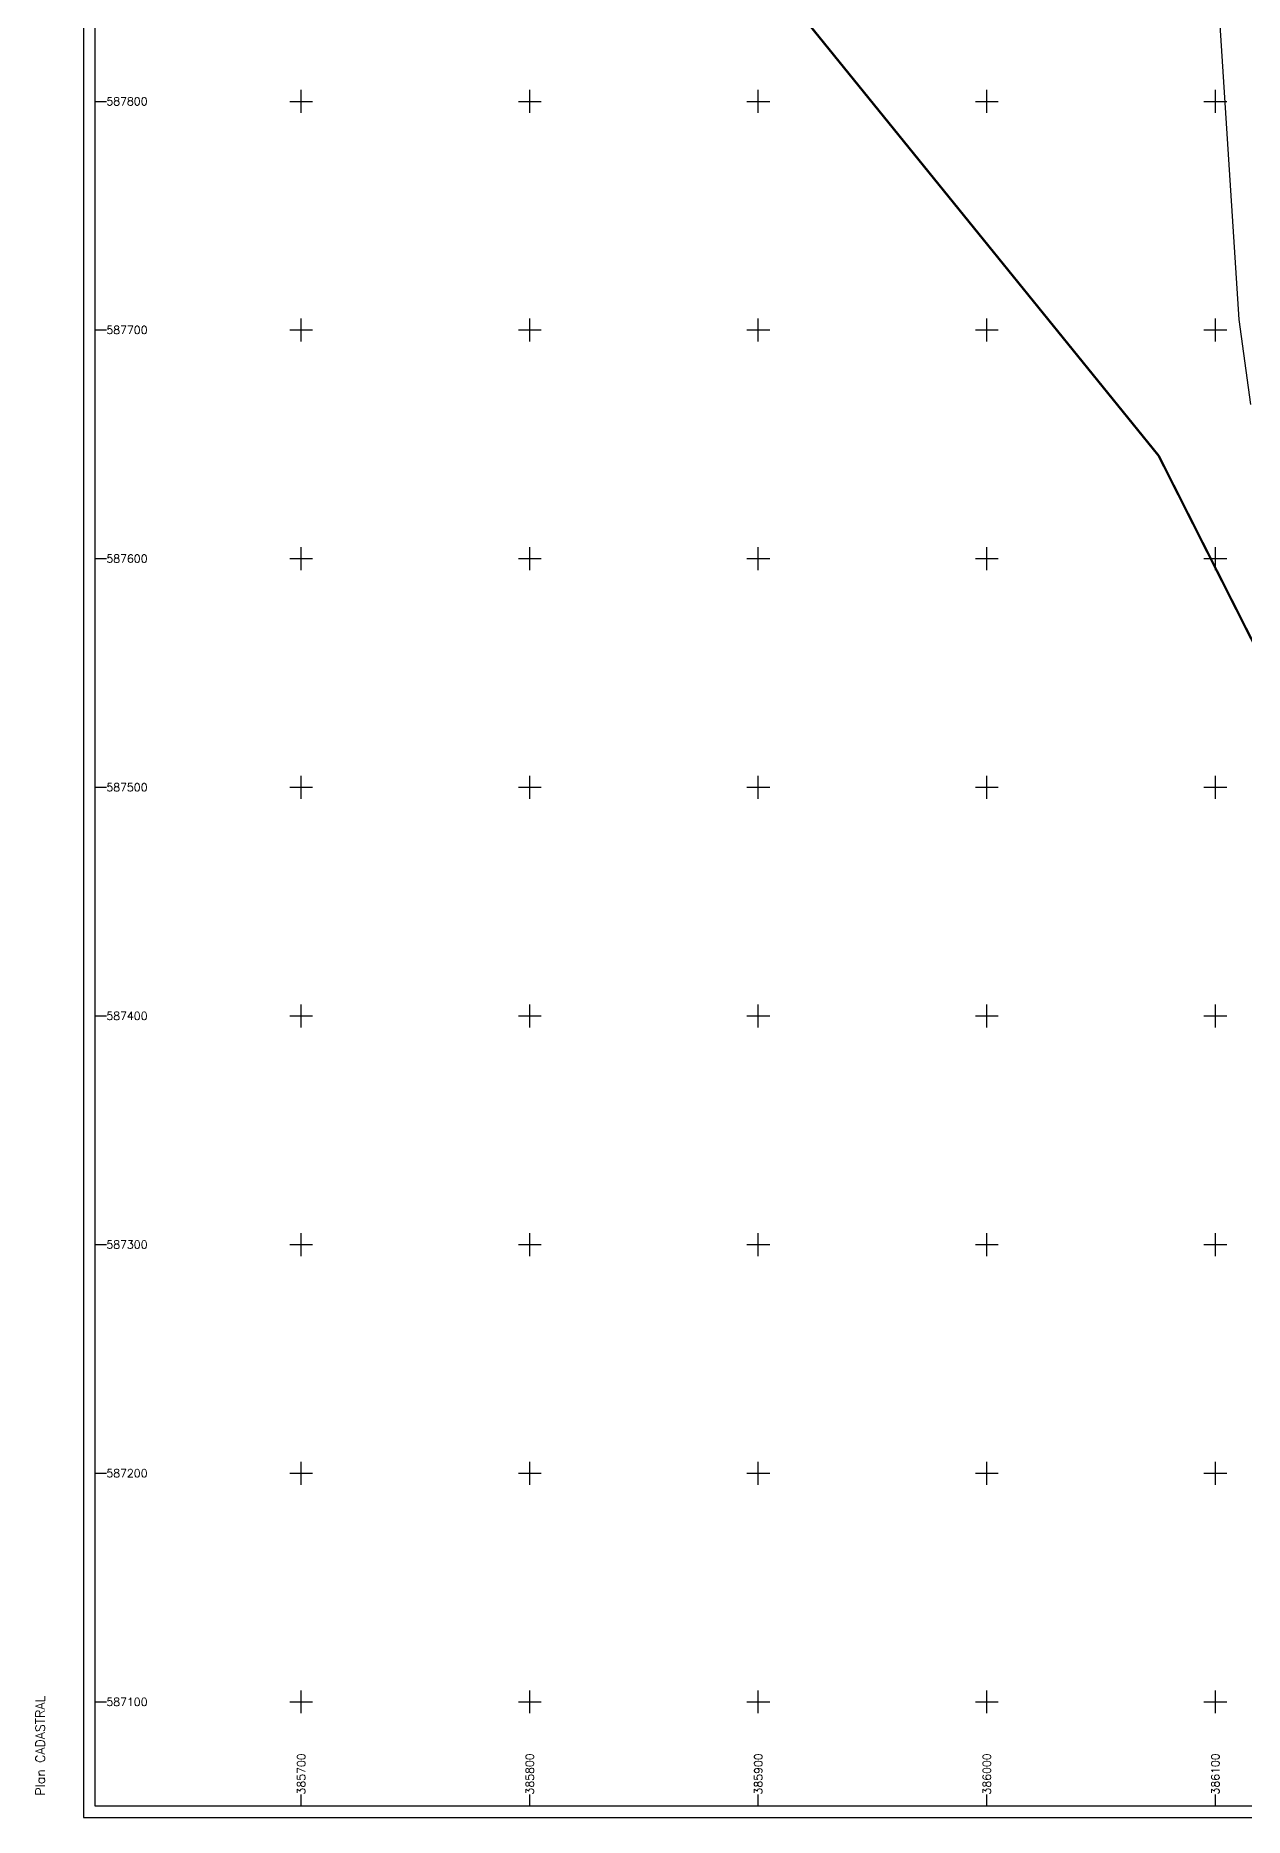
# Model space of a CAD drawing. Extents: x 385562 to 387872, y 587050 to 590157.
# Drawn here: x 385584 to 386113, y 587050 to 587829 of the extents above; entities that cross this region are included whole.
import ezdxf
from ezdxf.enums import TextEntityAlignment as Align

# ---------------------------------------------------------------- set-up
doc = ezdxf.new("R2010")
doc.units = 0
doc.header["$MEASUREMENT"] = 0
for name, color, linetype in [('cartouche', 7, 'CONTINUOUS'), ('croisillon', 7, 'CONTINUOUS'), ('L', 10, 'CONTINUOUS'), ('LS', 7, 'CONTINUOUS')]:
    doc.layers.add(name, color=color, linetype=linetype)
doc.styles.add('ROMANC', font='romanc.shx', dxfattribs={"height": 10})

msp = doc.modelspace()

# ---------------------------------------------------------------- linework, layer by layer
at = {"layer": 'cartouche'}
for points in [[(385604.73, 587049.5), (387854.45, 587049.5), (387854.45, 590144.27), (385604.73, 590144.27)], [(385609.73, 587054.5), (387849.45, 587054.5), (387849.45, 590139.27), (385609.73, 590139.27)]]:
    msp.add_lwpolyline(points, close=True, dxfattribs=at)
at = {"layer": 'croisillon'}
for p, q in [((385700, 587795), (385700, 587805)), ((385800, 587795), (385800, 587805)), ((385900, 587795), (385900, 587805)), ((386000, 587795), (386000, 587805)), ((386100, 587795), (386100, 587805)), ((385609.73, 587800), (385614.73, 587800)), ((385695, 587800), (385705, 587800)), ((385795, 587800), (385805, 587800)), ((385895, 587800), (385905, 587800)), ((385995, 587800), (386005, 587800)), ((386095, 587800), (386105, 587800)), ((385609.73, 587700), (385614.73, 587700)), ((385695, 587700), (385705, 587700)), ((385700, 587695), (385700, 587705)), ((385795, 587700), (385805, 587700)), ((385800, 587695), (385800, 587705)), ((385895, 587700), (385905, 587700)), ((385900, 587695), (385900, 587705)), ((385995, 587700), (386005, 587700)), ((386000, 587695), (386000, 587705)), ((386095, 587700), (386105, 587700)), ((386100, 587695), (386100, 587705)), ((385609.73, 587600), (385614.73, 587600)), ((385695, 587600), (385705, 587600)), ((385700, 587595), (385700, 587605)), ((385795, 587600), (385805, 587600)), ((385800, 587595), (385800, 587605)), ((385895, 587600), (385905, 587600)), ((385900, 587595), (385900, 587605)), ((385995, 587600), (386005, 587600)), ((386000, 587595), (386000, 587605)), ((386095, 587600), (386105, 587600)), ((386100, 587595), (386100, 587605)), ((385700, 587495), (385700, 587505)), ((385800, 587495), (385800, 587505)), ((385900, 587495), (385900, 587505)), ((386000, 587495), (386000, 587505)), ((386100, 587495), (386100, 587505)), ((385609.73, 587500), (385614.73, 587500)), ((385695, 587500), (385705, 587500)), ((385795, 587500), (385805, 587500)), ((385895, 587500), (385905, 587500)), ((385995, 587500), (386005, 587500)), ((386095, 587500), (386105, 587500)), ((385700, 587395), (385700, 587405)), ((385800, 587395), (385800, 587405)), ((385900, 587395), (385900, 587405)), ((386000, 587395), (386000, 587405)), ((386100, 587395), (386100, 587405)), ((385609.73, 587400), (385614.73, 587400)), ((385695, 587400), (385705, 587400)), ((385795, 587400), (385805, 587400)), ((385895, 587400), (385905, 587400)), ((385995, 587400), (386005, 587400)), ((386095, 587400), (386105, 587400)), ((385700, 587295), (385700, 587305)), ((385800, 587295), (385800, 587305)), ((385900, 587295), (385900, 587305)), ((386000, 587295), (386000, 587305)), ((386100, 587295), (386100, 587305)), ((385609.73, 587300), (385614.73, 587300)), ((385695, 587300), (385705, 587300)), ((385795, 587300), (385805, 587300)), ((385895, 587300), (385905, 587300)), ((385995, 587300), (386005, 587300)), ((386095, 587300), (386105, 587300)), ((385700, 587195), (385700, 587205)), ((385800, 587195), (385800, 587205)), ((385900, 587195), (385900, 587205)), ((386000, 587195), (386000, 587205)), ((386100, 587195), (386100, 587205)), ((385609.73, 587200), (385614.73, 587200)), ((385695, 587200), (385705, 587200)), ((385795, 587200), (385805, 587200)), ((385895, 587200), (385905, 587200)), ((385995, 587200), (386005, 587200)), ((386095, 587200), (386105, 587200)), ((385609.73, 587100), (385614.73, 587100)), ((385695, 587100), (385705, 587100)), ((385700, 587095), (385700, 587105)), ((385795, 587100), (385805, 587100)), ((385800, 587095), (385800, 587105)), ((385895, 587100), (385905, 587100)), ((385900, 587095), (385900, 587105)), ((385995, 587100), (386005, 587100)), ((386000, 587095), (386000, 587105)), ((386095, 587100), (386105, 587100)), ((386100, 587095), (386100, 587105)), ((385700, 587054.5), (385700, 587059.5)), ((385800, 587054.5), (385800, 587059.5)), ((385900, 587054.5), (385900, 587059.5)), ((386000, 587054.5), (386000, 587059.5)), ((386100, 587054.5), (386100, 587059.5))]:
    msp.add_line(p, q, dxfattribs=at)
at = {"layer": 'L'}
for points in [[(386090.81, 588005.043), (386110.29, 587704.54), (386115.39, 587667.47)], [(386200, 587398.399), (386075.2, 587645), (385917, 587840)]]:
    msp.add_lwpolyline(points, dxfattribs=at)
at = {"layer": 'LS', "const_width": 1}
msp.add_lwpolyline([(386085.1, 588106.4), (386239.2, 588084.5), (386438.1, 588075), (386438.2, 588085.2), (386867.9, 588082.4), (386864.3, 587443.5), (387043.6, 587213), (387053.2, 587183.1), (387070.2, 587110.5), (386987.2, 587074.3), (386616.3, 587054.5), (386458, 587175), (386443.9, 587174), (386227.2, 587336.5), (386225, 587349), (386075.2, 587645), (385917, 587840), (385937.3, 587863.5), (385922.5, 587891.5), (385930.4, 587899), (385938.9, 587892.3), (386092.1, 588006)], close=True, dxfattribs=at)

# ---------------------------------------------------------------- texts
at = {"layer": 'cartouche', "style": 'ROMANC'}
msp.add_text('Plan CADASTRAL', height=4.025, rotation=90, dxfattribs=at).set_placement((385589, 587059), align=Align.BOTTOM_LEFT)
at = {"layer": 'croisillon', "style": 'ROMANC'}
for s, p in [('587800', (385614.73, 587800)), ('587700', (385614.73, 587700)), ('587600', (385614.73, 587600)), ('587500', (385614.73, 587500)), ('587400', (385614.73, 587400)), ('587300', (385614.73, 587300)), ('587200', (385614.73, 587200)), ('587100', (385614.73, 587100))]:
    msp.add_text(s, height=3.5, dxfattribs=at).set_placement(p, align=Align.MIDDLE_LEFT)
for s, p in [('385700', (385700, 587059.5)), ('385800', (385800, 587059.5)), ('385900', (385900, 587059.5)), ('386000', (386000, 587059.5)), ('386100', (386100, 587059.5))]:
    msp.add_text(s, height=3.5, rotation=90, dxfattribs=at).set_placement(p, align=Align.MIDDLE_LEFT)

doc.saveas('drawing.dxf')
